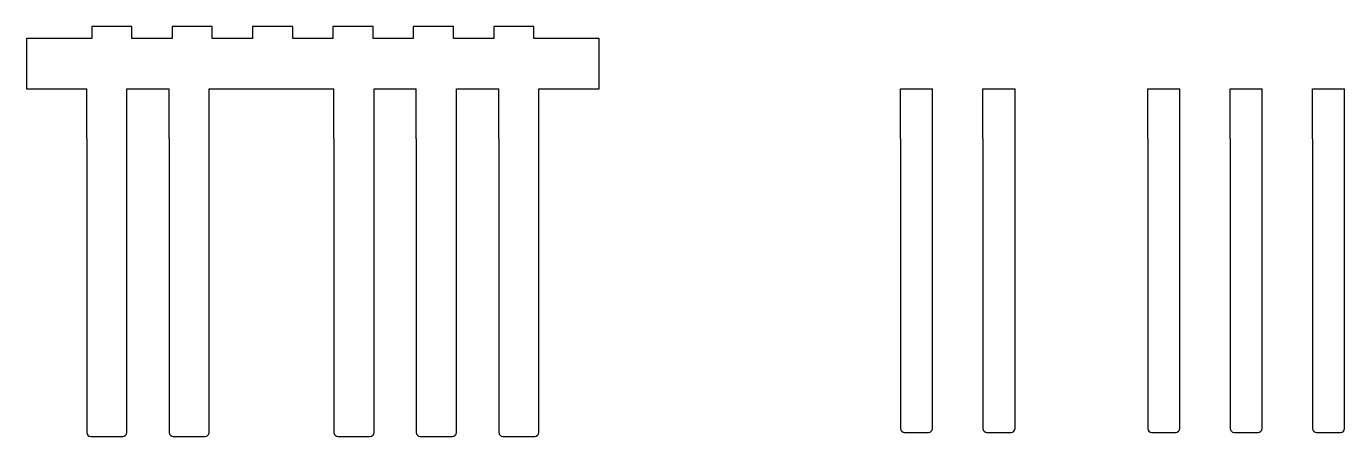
# Model space of a CAD drawing. Header units: millimetres. Extents: x 389 to 23028, y -39668 to 380.
# Drawn here: x 20083.8 to 20411.8, y -39153.8 to -39051.8 of the extents above; entities that cross this region are included whole.
import ezdxf

# ---------------------------------------------------------------- set-up
doc = ezdxf.new("R2010")
doc.units = ezdxf.units.MM
doc.layers.add('Apoio', color=3, linetype='Continuous')
doc.layers.add('Corte', color=1, linetype='Continuous')

msp = doc.modelspace()

# ---------------------------------------------------------------- linework, layer by layer
at = {"layer": 'Apoio'}
for p, q in [((20301.26, -39079.77), (20301.26, -39067.27)), ((20301.26, -39067.27), (20309.26, -39067.27)), ((20309.26, -39079.77), (20309.26, -39067.27)), ((20321.76, -39079.77), (20321.76, -39067.27)), ((20321.76, -39067.27), (20329.76, -39067.27)), ((20329.76, -39079.77), (20329.76, -39067.27)), ((20362.76, -39079.77), (20362.76, -39067.27)), ((20362.76, -39067.27), (20370.76, -39067.27)), ((20370.76, -39079.77), (20370.76, -39067.27)), ((20383.26, -39079.77), (20383.26, -39067.27)), ((20383.26, -39067.27), (20391.26, -39067.27)), ((20391.26, -39079.77), (20391.26, -39067.27)), ((20403.76, -39079.77), (20403.76, -39067.27)), ((20403.76, -39067.27), (20411.76, -39067.27)), ((20411.76, -39079.77), (20411.76, -39067.27)), ((20301.26, -39079.77), (20301.26, -39151.77)), ((20309.26, -39151.77), (20309.26, -39079.77)), ((20321.76, -39079.77), (20321.76, -39151.77)), ((20329.76, -39151.77), (20329.76, -39079.77)), ((20362.76, -39079.77), (20362.76, -39151.77)), ((20370.76, -39151.77), (20370.76, -39079.77)), ((20383.26, -39079.77), (20383.26, -39151.77)), ((20391.26, -39151.77), (20391.26, -39079.77)), ((20403.76, -39079.77), (20403.76, -39151.77)), ((20411.76, -39151.77), (20411.76, -39079.77)), ((20302.26, -39152.77), (20308.26, -39152.77)), ((20322.76, -39152.77), (20328.76, -39152.77)), ((20363.76, -39152.77), (20369.76, -39152.77)), ((20384.26, -39152.77), (20390.26, -39152.77)), ((20404.76, -39152.77), (20410.76, -39152.77))]:
    msp.add_line(p, q, dxfattribs=at)
for points in [[(20301.26, -39151.77), (20301.26, -39152.24), (20301.78, -39152.77), (20302.26, -39152.77)], [(20308.26, -39152.77), (20308.73, -39152.77), (20309.26, -39152.24), (20309.26, -39151.77)], [(20321.76, -39151.77), (20321.76, -39152.24), (20322.28, -39152.77), (20322.76, -39152.77)], [(20328.76, -39152.77), (20329.23, -39152.77), (20329.76, -39152.24), (20329.76, -39151.77)], [(20362.76, -39151.77), (20362.76, -39152.24), (20363.28, -39152.77), (20363.76, -39152.77)], [(20369.76, -39152.77), (20370.23, -39152.77), (20370.76, -39152.24), (20370.76, -39151.77)], [(20383.26, -39151.77), (20383.26, -39152.24), (20383.78, -39152.77), (20384.26, -39152.77)], [(20390.26, -39152.77), (20390.73, -39152.77), (20391.26, -39152.24), (20391.26, -39151.77)], [(20403.76, -39151.77), (20403.76, -39152.24), (20404.28, -39152.77), (20404.76, -39152.77)], [(20410.76, -39152.77), (20411.23, -39152.77), (20411.76, -39152.24), (20411.76, -39151.77)]]:
    msp.add_open_spline(points, degree=3, dxfattribs=at)
at = {"layer": 'Corte'}
for p, q in [((20110.07, -39051.77), (20100.07, -39051.77)), ((20100.07, -39051.77), (20100.07, -39054.77)), ((20110.07, -39054.77), (20110.07, -39051.77)), ((20130.07, -39051.77), (20120.07, -39051.77)), ((20120.07, -39051.77), (20120.07, -39054.77)), ((20130.07, -39054.77), (20130.07, -39051.77)), ((20150.07, -39051.77), (20140.07, -39051.77)), ((20140.07, -39051.77), (20140.07, -39054.77)), ((20150.07, -39054.77), (20150.07, -39051.77)), ((20170.07, -39051.77), (20160.07, -39051.77)), ((20160.07, -39051.77), (20160.07, -39054.77)), ((20170.07, -39054.77), (20170.07, -39051.77)), ((20190.07, -39051.77), (20180.07, -39051.77)), ((20180.07, -39051.77), (20180.07, -39054.77)), ((20190.07, -39054.77), (20190.07, -39051.77)), ((20210.07, -39051.77), (20200.07, -39051.77)), ((20200.07, -39051.77), (20200.07, -39054.77)), ((20210.07, -39054.77), (20210.07, -39051.77)), ((20100.07, -39054.77), (20083.82, -39054.77)), ((20083.82, -39054.77), (20083.82, -39067.27)), ((20120.07, -39054.77), (20110.07, -39054.77)), ((20140.07, -39054.77), (20130.07, -39054.77)), ((20160.07, -39054.77), (20150.07, -39054.77)), ((20180.07, -39054.77), (20170.07, -39054.77)), ((20200.07, -39054.77), (20190.07, -39054.77)), ((20226.32, -39054.77), (20210.07, -39054.77)), ((20226.32, -39067.27), (20226.32, -39054.77)), ((20083.82, -39067.27), (20098.82, -39067.27)), ((20098.82, -39079.77), (20098.82, -39067.27)), ((20108.82, -39079.77), (20108.82, -39067.27)), ((20108.82, -39067.27), (20119.32, -39067.27)), ((20119.32, -39079.77), (20119.32, -39067.27)), ((20129.32, -39079.77), (20129.32, -39067.27)), ((20129.32, -39067.27), (20160.32, -39067.27)), ((20160.32, -39079.77), (20160.32, -39067.27)), ((20170.32, -39079.77), (20170.32, -39067.27)), ((20170.32, -39067.27), (20180.82, -39067.27)), ((20180.82, -39079.77), (20180.82, -39067.27)), ((20190.82, -39079.77), (20190.82, -39067.27)), ((20190.82, -39067.27), (20201.32, -39067.27)), ((20201.32, -39079.77), (20201.32, -39067.27)), ((20211.32, -39079.77), (20211.32, -39067.27)), ((20211.32, -39067.27), (20226.32, -39067.27)), ((20098.82, -39079.77), (20098.82, -39152.77)), ((20108.82, -39152.77), (20108.82, -39079.77)), ((20119.32, -39079.77), (20119.32, -39152.77)), ((20129.32, -39152.77), (20129.32, -39079.77)), ((20160.32, -39079.77), (20160.32, -39152.77)), ((20170.32, -39152.77), (20170.32, -39079.77)), ((20180.82, -39079.77), (20180.82, -39152.77)), ((20190.82, -39152.77), (20190.82, -39079.77)), ((20201.32, -39079.77), (20201.32, -39152.77)), ((20211.32, -39152.77), (20211.32, -39079.77)), ((20099.82, -39153.77), (20107.82, -39153.77)), ((20120.32, -39153.77), (20128.32, -39153.77)), ((20161.32, -39153.77), (20169.32, -39153.77)), ((20181.82, -39153.77), (20189.82, -39153.77)), ((20202.32, -39153.77), (20210.32, -39153.77))]:
    msp.add_line(p, q, dxfattribs=at)
for points in [[(20098.82, -39152.77), (20098.82, -39153.24), (20099.35, -39153.77), (20099.82, -39153.77)], [(20107.82, -39153.77), (20108.29, -39153.77), (20108.82, -39153.24), (20108.82, -39152.77)], [(20119.32, -39152.77), (20119.32, -39153.24), (20119.85, -39153.77), (20120.32, -39153.77)], [(20128.32, -39153.77), (20128.79, -39153.77), (20129.32, -39153.24), (20129.32, -39152.77)], [(20160.32, -39152.77), (20160.32, -39153.24), (20160.85, -39153.77), (20161.32, -39153.77)], [(20169.32, -39153.77), (20169.79, -39153.77), (20170.32, -39153.24), (20170.32, -39152.77)], [(20180.82, -39152.77), (20180.82, -39153.24), (20181.35, -39153.77), (20181.82, -39153.77)], [(20189.82, -39153.77), (20190.29, -39153.77), (20190.82, -39153.24), (20190.82, -39152.77)], [(20201.32, -39152.77), (20201.32, -39153.24), (20201.85, -39153.77), (20202.32, -39153.77)], [(20210.32, -39153.77), (20210.79, -39153.77), (20211.32, -39153.24), (20211.32, -39152.77)]]:
    msp.add_open_spline(points, degree=3, dxfattribs=at)

doc.saveas('drawing.dxf')
